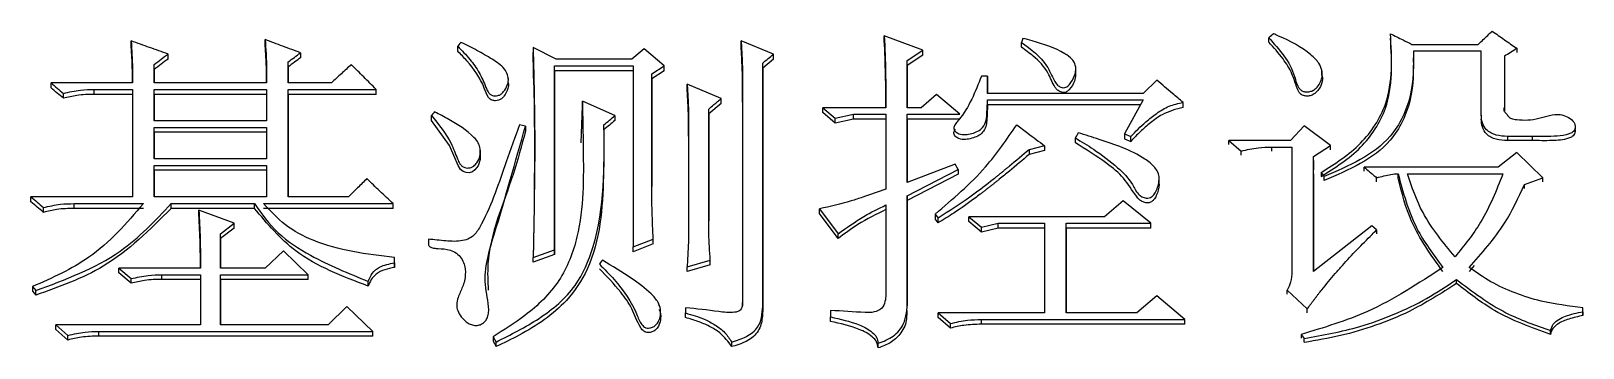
# Model space of a CAD drawing. Header units: millimetres. Extents: x 2160 to 4596, y 811 to 2534.
# Drawn here: x 2743.63 to 2754.53, y 2262.87 to 2265.09 of the extents above; entities that cross this region are included whole.
import ezdxf

# ---------------------------------------------------------------- set-up
doc = ezdxf.new("R2010")
doc.units = ezdxf.units.MM

msp = doc.modelspace()

# ---------------------------------------------------------------- linework, layer by layer
at = {"color": 7, "linetype": 'Continuous', "lineweight": 25}
for p, q in [((2744.331, 2264.989), (2744.331, 2265.024)), ((2745.272, 2264.998), (2745.272, 2265.033)), ((2746.624, 2264.952), (2746.624, 2264.987)), ((2747.316, 2264.895), (2747.154, 2264.978)), ((2747.154, 2264.978), (2747.154, 2264.943)), ((2748.841, 2264.932), (2748.614, 2265.024)), ((2748.614, 2264.989), (2748.614, 2265.024)), ((2749.891, 2264.959), (2749.62, 2265.06)), ((2749.62, 2265.025), (2749.62, 2265.06)), ((2750.594, 2265.042), (2750.583, 2265.014)), ((2750.583, 2264.98), (2750.583, 2265.014)), ((2752.32, 2265.017), (2752.32, 2265.046)), ((2753.326, 2265), (2753.792, 2265)), ((2744.59, 2264.897), (2744.59, 2264.932)), ((2745.434, 2264.73), (2745.434, 2264.877)), ((2745.434, 2264.842), (2745.434, 2264.877)), ((2745.52, 2264.941), (2745.52, 2264.906)), ((2747.846, 2264.895), (2747.316, 2264.895)), ((2747.933, 2264.969), (2747.846, 2264.895)), ((2748.073, 2264.849), (2747.933, 2264.969)), ((2748.841, 2264.897), (2748.766, 2264.833)), ((2748.766, 2263.161), (2748.766, 2264.868)), ((2748.766, 2264.833), (2748.766, 2264.868)), ((2748.841, 2264.897), (2748.841, 2264.932)), ((2749.782, 2264.886), (2749.891, 2264.959)), ((2749.891, 2264.925), (2749.782, 2264.851)), ((2749.782, 2264.555), (2749.782, 2264.886)), ((2749.782, 2264.851), (2749.782, 2264.886)), ((2749.891, 2264.925), (2749.891, 2264.959)), ((2753.813, 2264.953), (2753.337, 2264.953)), ((2753.337, 2264.953), (2753.337, 2264.923)), ((2753.338, 2264.875), (2753.338, 2264.905)), ((2753.813, 2264.504), (2753.813, 2264.953)), ((2753.976, 2264.916), (2753.976, 2264.56)), ((2753.976, 2264.916), (2753.976, 2264.886)), ((2753.976, 2264.886), (2753.976, 2264.531)), ((2754.062, 2264.972), (2754.062, 2264.942)), ((2744.493, 2264.73), (2744.493, 2264.858)), ((2744.493, 2264.824), (2744.493, 2264.858)), ((2744.493, 2264.824), (2744.493, 2264.73)), ((2745.434, 2264.842), (2745.434, 2264.73)), ((2746.979, 2264.756), (2746.979, 2264.768)), ((2747.305, 2264.849), (2747.857, 2264.849)), ((2747.305, 2263.559), (2747.305, 2264.849)), ((2747.305, 2264.814), (2747.305, 2264.849)), ((2747.305, 2264.814), (2747.305, 2263.526)), ((2747.857, 2264.814), (2747.305, 2264.814)), ((2747.857, 2264.849), (2747.857, 2263.578)), ((2747.987, 2264.794), (2748.073, 2264.849)), ((2748.073, 2264.814), (2747.987, 2264.759)), ((2747.987, 2264.002), (2747.987, 2264.794)), ((2747.987, 2264.759), (2747.987, 2264.794)), ((2747.987, 2264.759), (2747.987, 2264.002)), ((2748.073, 2264.814), (2748.073, 2264.849)), ((2748.766, 2264.833), (2748.766, 2263.129)), ((2749.782, 2264.851), (2749.782, 2264.555)), ((2750.345, 2264.776), (2750.302, 2264.776)), ((2750.345, 2264.656), (2750.345, 2264.776)), ((2750.345, 2264.776), (2750.345, 2264.741)), ((2750.965, 2264.786), (2750.965, 2264.821)), ((2752.694, 2264.783), (2752.694, 2264.813)), ((2744.341, 2264.73), (2743.768, 2264.73)), ((2743.768, 2264.695), (2743.768, 2264.73)), ((2743.855, 2264.622), (2743.855, 2264.656)), ((2744.071, 2264.684), (2744.341, 2264.684)), ((2744.071, 2264.649), (2744.071, 2264.684)), ((2744.341, 2264.649), (2744.071, 2264.649)), ((2744.341, 2264.684), (2744.341, 2263.929)), ((2745.282, 2264.73), (2744.493, 2264.73)), ((2744.493, 2264.684), (2745.282, 2264.684)), ((2744.493, 2264.463), (2744.493, 2264.684)), ((2744.493, 2264.649), (2744.493, 2264.684)), ((2744.493, 2264.649), (2744.493, 2264.463)), ((2745.282, 2264.649), (2744.493, 2264.649)), ((2745.282, 2264.684), (2745.282, 2264.463)), ((2745.737, 2264.73), (2745.434, 2264.73)), ((2745.434, 2264.684), (2746.051, 2264.684)), ((2745.434, 2263.929), (2745.434, 2264.684)), ((2745.434, 2264.649), (2745.434, 2264.684)), ((2745.434, 2264.649), (2745.434, 2263.929)), ((2746.051, 2264.649), (2745.434, 2264.649)), ((2746.051, 2264.649), (2746.051, 2264.684)), ((2746.979, 2264.733), (2746.979, 2264.744)), ((2748.474, 2264.619), (2748.236, 2264.721)), ((2748.236, 2264.686), (2748.236, 2264.721)), ((2749.988, 2264.647), (2749.88, 2264.555)), ((2750.15, 2264.509), (2749.988, 2264.647)), ((2750.345, 2264.741), (2750.345, 2264.656)), ((2751.438, 2264.656), (2750.345, 2264.656)), ((2751.535, 2264.748), (2751.438, 2264.656)), ((2747.492, 2264.309), (2747.5, 2264.567)), ((2747.727, 2264.5), (2747.5, 2264.601)), ((2747.5, 2264.567), (2747.5, 2264.601)), ((2748.474, 2264.585), (2748.387, 2264.512)), ((2748.387, 2263.762), (2748.387, 2264.546)), ((2748.387, 2264.512), (2748.387, 2264.546)), ((2748.474, 2264.585), (2748.474, 2264.619)), ((2748.625, 2264.629), (2748.625, 2263.189)), ((2748.625, 2264.629), (2748.625, 2264.594)), ((2749.188, 2264.555), (2749.274, 2264.481)), ((2749.631, 2264.555), (2749.188, 2264.555)), ((2749.88, 2264.555), (2749.782, 2264.555)), ((2750.345, 2264.61), (2751.438, 2264.61)), ((2750.345, 2264.576), (2750.345, 2264.61)), ((2751.419, 2264.576), (2750.345, 2264.576)), ((2751.438, 2264.61), (2751.308, 2264.371)), ((2751.719, 2264.557), (2751.719, 2264.592)), ((2753.976, 2264.531), (2753.976, 2264.56)), ((2745.282, 2264.463), (2744.493, 2264.463)), ((2746.44, 2264.466), (2746.44, 2264.5)), ((2747.1, 2264.426), (2747.057, 2264.435)), ((2747.651, 2264.401), (2747.651, 2264.435)), ((2747.727, 2264.5), (2747.727, 2264.466)), ((2748.387, 2264.512), (2748.387, 2263.762)), ((2749.274, 2264.447), (2749.188, 2264.521)), ((2749.274, 2264.481), (2749.404, 2264.509)), ((2749.274, 2264.447), (2749.274, 2264.481)), ((2749.404, 2264.475), (2749.274, 2264.447)), ((2749.404, 2264.509), (2749.631, 2264.509)), ((2749.404, 2264.475), (2749.404, 2264.509)), ((2749.631, 2264.475), (2749.404, 2264.475)), ((2749.631, 2264.509), (2749.631, 2263.984)), ((2749.782, 2264.509), (2750.15, 2264.509)), ((2749.782, 2264.03), (2749.782, 2264.509)), ((2749.782, 2264.475), (2749.782, 2264.509)), ((2749.782, 2264.475), (2749.782, 2264.03)), ((2750.15, 2264.475), (2749.782, 2264.475)), ((2750.119, 2264.439), (2750.119, 2264.436)), ((2752.569, 2264.429), (2752.472, 2264.326)), ((2752.753, 2264.289), (2752.569, 2264.429)), ((2753.813, 2264.504), (2753.813, 2264.475)), ((2754.472, 2264.433), (2754.472, 2264.437)), ((2744.493, 2264.417), (2745.282, 2264.417)), ((2744.493, 2264.196), (2744.493, 2264.417)), ((2744.493, 2264.383), (2744.493, 2264.417)), ((2744.493, 2264.383), (2744.493, 2264.196)), ((2745.282, 2264.383), (2744.493, 2264.383)), ((2745.282, 2264.417), (2745.282, 2264.196)), ((2747.1, 2264.426), (2747.1, 2264.392)), ((2748.246, 2264.355), (2748.246, 2264.389)), ((2751.308, 2264.371), (2751.351, 2264.353)), ((2751.308, 2264.371), (2751.308, 2264.337)), ((2751.308, 2264.337), (2751.351, 2264.319)), ((2752.039, 2264.326), (2752.126, 2264.251)), ((2752.472, 2264.326), (2752.039, 2264.326)), ((2754.17, 2264.354), (2753.997, 2264.354)), ((2753.997, 2264.354), (2753.997, 2264.326)), ((2754.17, 2264.325), (2753.997, 2264.325)), ((2754.17, 2264.354), (2754.17, 2264.325)), ((2754.472, 2264.408), (2754.472, 2264.41)), ((2746.782, 2264.266), (2746.782, 2264.267)), ((2746.782, 2264.233), (2746.782, 2264.264)), ((2750.745, 2264.288), (2750.637, 2264.26)), ((2750.637, 2264.26), (2750.637, 2264.227)), ((2750.745, 2264.254), (2750.637, 2264.227)), ((2750.745, 2264.288), (2750.745, 2264.254)), ((2752.126, 2264.223), (2752.126, 2264.251)), ((2752.342, 2264.279), (2752.483, 2264.279)), ((2752.342, 2264.251), (2752.342, 2264.279)), ((2752.483, 2264.279), (2752.483, 2263.406)), ((2752.634, 2264.214), (2752.753, 2264.289)), ((2752.634, 2263.406), (2752.634, 2264.214)), ((2752.634, 2264.185), (2752.634, 2264.214)), ((2752.753, 2264.26), (2752.753, 2264.289)), ((2754.062, 2264.242), (2753.932, 2264.139)), ((2754.246, 2264.064), (2754.062, 2264.242)), ((2745.282, 2264.196), (2744.493, 2264.196)), ((2744.493, 2264.15), (2745.282, 2264.15)), ((2744.493, 2263.929), (2744.493, 2264.15)), ((2744.493, 2264.116), (2744.493, 2264.15)), ((2744.493, 2264.116), (2744.493, 2263.929)), ((2745.282, 2264.116), (2744.493, 2264.116)), ((2745.282, 2264.15), (2745.282, 2263.929)), ((2750.118, 2264.159), (2749.782, 2264.03)), ((2749.782, 2263.938), (2750.139, 2264.122)), ((2750.139, 2264.122), (2750.118, 2264.159)), ((2750.139, 2264.122), (2750.139, 2264.089)), ((2752.634, 2264.185), (2752.634, 2264.12)), ((2752.688, 2264.101), (2752.71, 2264.073)), ((2752.688, 2264.101), (2752.688, 2264.073)), ((2753.932, 2264.139), (2752.991, 2264.139)), ((2752.991, 2264.11), (2752.991, 2264.139)), ((2750.139, 2264.089), (2749.782, 2263.904)), ((2751.55, 2264.063), (2751.55, 2264.07)), ((2751.55, 2264.036), (2751.55, 2264.06)), ((2752.634, 2264.092), (2752.634, 2263.406)), ((2752.71, 2264.045), (2752.71, 2264.073)), ((2753.078, 2264.035), (2753.078, 2264.064)), ((2753.229, 2264.064), (2753.229, 2264.092)), ((2753.294, 2264.092), (2753.965, 2264.092)), ((2754.116, 2264.017), (2754.246, 2264.064)), ((2754.116, 2263.989), (2754.116, 2264.017)), ((2754.246, 2264.035), (2754.246, 2264.064)), ((2744.341, 2263.929), (2743.627, 2263.929)), ((2743.627, 2263.895), (2743.627, 2263.929)), ((2743.93, 2263.882), (2744.417, 2263.882)), ((2743.93, 2263.849), (2743.93, 2263.882)), ((2745.282, 2263.929), (2744.493, 2263.929)), ((2744.612, 2263.882), (2745.196, 2263.882)), ((2744.612, 2263.849), (2744.612, 2263.882)), ((2745.196, 2263.849), (2745.196, 2263.882)), ((2745.261, 2263.882), (2746.17, 2263.882)), ((2745.856, 2263.929), (2745.434, 2263.929)), ((2746.17, 2263.849), (2746.17, 2263.882)), ((2749.782, 2263.198), (2749.782, 2263.938)), ((2749.782, 2263.938), (2749.782, 2263.904)), ((2749.782, 2263.904), (2749.782, 2263.166)), ((2751.297, 2263.901), (2751.167, 2263.79)), ((2751.492, 2263.744), (2751.297, 2263.901)), ((2743.714, 2263.821), (2743.714, 2263.855)), ((2744.417, 2263.849), (2743.93, 2263.849)), ((2745.196, 2263.849), (2744.612, 2263.849)), ((2745.055, 2263.744), (2744.807, 2263.836)), ((2744.807, 2263.803), (2744.807, 2263.836)), ((2746.17, 2263.849), (2745.261, 2263.849)), ((2749.166, 2263.845), (2749.296, 2263.67)), ((2749.166, 2263.812), (2749.166, 2263.845)), ((2749.296, 2263.637), (2749.166, 2263.812)), ((2749.631, 2263.873), (2749.631, 2263.245)), ((2749.977, 2263.809), (2749.999, 2263.781)), ((2749.977, 2263.809), (2749.977, 2263.775)), ((2749.999, 2263.748), (2749.977, 2263.775)), ((2749.999, 2263.748), (2749.999, 2263.781)), ((2750.215, 2263.79), (2750.302, 2263.716)), ((2751.167, 2263.79), (2750.215, 2263.79)), ((2750.215, 2263.757), (2750.215, 2263.79)), ((2744.958, 2263.67), (2745.055, 2263.744)), ((2745.055, 2263.711), (2744.958, 2263.637)), ((2744.958, 2263.43), (2744.958, 2263.67)), ((2744.958, 2263.637), (2744.958, 2263.67)), ((2745.055, 2263.711), (2745.055, 2263.744)), ((2749.296, 2263.637), (2749.296, 2263.67)), ((2750.302, 2263.683), (2750.215, 2263.757)), ((2750.302, 2263.716), (2750.421, 2263.744)), ((2750.302, 2263.683), (2750.302, 2263.716)), ((2750.421, 2263.711), (2750.302, 2263.683)), ((2750.421, 2263.744), (2750.745, 2263.744)), ((2750.745, 2263.711), (2750.421, 2263.711)), ((2750.897, 2263.744), (2751.492, 2263.744)), ((2750.897, 2263.711), (2750.897, 2263.744)), ((2751.492, 2263.711), (2750.897, 2263.711)), ((2751.492, 2263.711), (2751.492, 2263.744)), ((2753.045, 2263.726), (2752.634, 2263.406)), ((2753.078, 2263.698), (2753.045, 2263.726)), ((2753.078, 2263.698), (2753.078, 2263.67)), ((2744.958, 2263.637), (2744.958, 2263.43)), ((2747.154, 2263.504), (2747.305, 2263.559)), ((2747.305, 2263.526), (2747.305, 2263.559)), ((2747.857, 2263.578), (2747.998, 2263.633)), ((2747.998, 2263.6), (2747.857, 2263.545)), ((2747.857, 2263.545), (2747.857, 2263.578)), ((2747.998, 2263.6), (2747.998, 2263.633)), ((2745.401, 2263.55), (2745.272, 2263.43)), ((2745.575, 2263.383), (2745.401, 2263.55)), ((2746.18, 2263.467), (2746.18, 2263.504)), ((2746.18, 2263.471), (2746.18, 2263.504)), ((2746.18, 2263.467), (2746.18, 2263.434)), ((2747.305, 2263.526), (2747.154, 2263.471)), ((2747.154, 2263.471), (2747.154, 2263.504)), ((2748.236, 2263.439), (2748.398, 2263.485)), ((2748.398, 2263.452), (2748.236, 2263.406)), ((2748.398, 2263.452), (2748.398, 2263.485)), ((2753.763, 2263.449), (2753.727, 2263.407)), ((2744.244, 2263.43), (2744.331, 2263.356)), ((2744.817, 2263.43), (2744.244, 2263.43)), ((2744.244, 2263.397), (2744.244, 2263.43)), ((2744.331, 2263.323), (2744.244, 2263.397)), ((2744.331, 2263.323), (2744.331, 2263.356)), ((2744.547, 2263.383), (2744.817, 2263.383)), ((2744.547, 2263.351), (2744.547, 2263.383)), ((2744.817, 2263.351), (2744.547, 2263.351)), ((2744.817, 2263.383), (2744.817, 2263.032)), ((2745.272, 2263.43), (2744.958, 2263.43)), ((2744.958, 2263.383), (2745.575, 2263.383)), ((2744.958, 2263.032), (2744.958, 2263.383)), ((2744.958, 2263.351), (2744.958, 2263.383)), ((2744.958, 2263.351), (2744.958, 2263.032)), ((2745.575, 2263.351), (2744.958, 2263.351)), ((2745.575, 2263.351), (2745.575, 2263.383)), ((2745.996, 2263.304), (2745.996, 2263.337)), ((2748.236, 2263.406), (2748.236, 2263.439)), ((2753.64, 2263.323), (2753.64, 2263.35)), ((2743.638, 2263.3), (2743.66, 2263.272)), ((2743.638, 2263.3), (2743.638, 2263.267)), ((2743.66, 2263.24), (2743.66, 2263.272)), ((2751.535, 2263.235), (2751.394, 2263.115)), ((2751.73, 2263.069), (2751.535, 2263.235)), ((2752.45, 2263.275), (2752.591, 2263.143)), ((2752.45, 2263.248), (2752.45, 2263.275)), ((2745.845, 2263.161), (2745.715, 2263.032)), ((2746.029, 2262.985), (2745.845, 2263.161)), ((2748.039, 2263.166), (2748.039, 2263.172)), ((2748.225, 2263.152), (2748.225, 2263.115)), ((2748.225, 2263.152), (2748.225, 2263.12)), ((2748.625, 2263.157), (2748.625, 2263.189)), ((2748.766, 2263.129), (2748.766, 2263.161)), ((2749.242, 2263.133), (2749.242, 2263.087)), ((2749.242, 2263.133), (2749.242, 2263.101)), ((2749.781, 2263.1), (2749.781, 2263.132)), ((2749.782, 2263.166), (2749.782, 2263.198)), ((2752.591, 2263.116), (2752.591, 2263.143)), ((2754.527, 2263.124), (2754.527, 2263.152)), ((2754.527, 2263.126), (2754.527, 2263.152)), ((2754.527, 2263.124), (2754.527, 2263.097)), ((2743.801, 2263.032), (2743.887, 2262.957)), ((2744.817, 2263.032), (2743.801, 2263.032)), ((2743.801, 2262.999), (2743.801, 2263.032)), ((2745.715, 2263.032), (2744.958, 2263.032)), ((2748.225, 2263.083), (2748.225, 2263.115)), ((2749.242, 2263.055), (2749.242, 2263.087)), ((2749.999, 2263.115), (2750.085, 2263.041)), ((2750.745, 2263.115), (2749.999, 2263.115)), ((2749.999, 2263.083), (2749.999, 2263.115)), ((2750.085, 2263.009), (2749.999, 2263.083)), ((2750.085, 2263.009), (2750.085, 2263.041)), ((2750.302, 2263.069), (2751.73, 2263.069)), ((2750.302, 2263.036), (2750.302, 2263.069)), ((2751.73, 2263.036), (2750.302, 2263.036)), ((2751.394, 2263.115), (2750.897, 2263.115)), ((2751.73, 2263.036), (2751.73, 2263.069)), ((2743.887, 2262.925), (2743.801, 2262.999)), ((2743.887, 2262.925), (2743.887, 2262.957)), ((2744.103, 2262.985), (2746.029, 2262.985)), ((2744.103, 2262.953), (2744.103, 2262.985)), ((2746.029, 2262.953), (2744.103, 2262.953)), ((2746.029, 2262.953), (2746.029, 2262.985)), ((2746.873, 2262.948), (2746.894, 2262.911)), ((2746.873, 2262.948), (2746.873, 2262.916)), ((2746.873, 2262.916), (2746.894, 2262.879)), ((2746.894, 2262.879), (2746.894, 2262.911)), ((2748.549, 2262.879), (2748.549, 2262.911)), ((2749.577, 2262.87), (2749.577, 2262.902)), ((2752.548, 2262.964), (2752.569, 2262.936)), ((2752.548, 2262.964), (2752.548, 2262.938)), ((2752.569, 2262.909), (2752.569, 2262.936)), ((2754.3, 2262.966), (2754.3, 2262.992))]:
    msp.add_line(p, q, dxfattribs=at)
at = {"color": 7, "linetype": 'Continuous', "lineweight": 25, "flags": 128}
for points in [[(2746.645, 2265.014), (2746.64, 2265.007), (2746.632, 2264.997), (2746.624, 2264.987)], [(2752.353, 2265.074), (2752.337, 2265.06), (2752.32, 2265.046)], [(2749.188, 2264.521), (2749.188, 2264.529), (2749.188, 2264.538), (2749.188, 2264.555)], [(2746.462, 2264.527), (2746.456, 2264.52), (2746.448, 2264.51), (2746.44, 2264.5)], [(2746.782, 2264.233), (2746.782, 2264.191), (2746.767, 2264.148), (2746.745, 2264.119), (2746.727, 2264.106), (2746.704, 2264.099), (2746.683, 2264.1), (2746.662, 2264.107), (2746.644, 2264.122), (2746.628, 2264.15), (2746.567, 2264.291), (2746.44, 2264.466), (2746.44, 2264.466)], [(2750.962, 2264.309), (2750.962, 2264.326), (2750.962, 2264.343)], [(2751.351, 2264.319), (2751.351, 2264.336), (2751.351, 2264.353)], [(2752.039, 2264.297), (2752.039, 2264.304), (2752.039, 2264.312), (2752.039, 2264.326)], [(2750.421, 2263.711), (2750.421, 2263.719), (2750.421, 2263.727), (2750.421, 2263.744)], [(2747.641, 2263.485), (2747.635, 2263.478), (2747.627, 2263.468), (2747.619, 2263.457)], [(2743.638, 2263.267), (2743.649, 2263.254), (2743.66, 2263.24)]]:
    msp.add_lwpolyline(points, dxfattribs=at)
at = {"color": 7, "linetype": 'Continuous', "lineweight": 25}
for points, knots in [([(2753.792, 2265), (2753.803, 2265.011), (2753.826, 2265.032), (2753.858, 2265.063), (2753.879, 2265.083), (2753.889, 2265.093)], [0, 0, 0, 0, 0.365746, 0.682872, 1, 1, 1, 1]), ([(2753.889, 2265.093), (2753.918, 2265.073), (2753.976, 2265.032), (2754.033, 2264.992), (2754.062, 2264.972)], [0, 0, 0, 0, 0.499999, 1, 1, 1, 1]), ([(2744.331, 2265.024), (2744.333, 2264.992), (2744.337, 2264.927), (2744.34, 2264.829), (2744.341, 2264.763), (2744.341, 2264.73)], [0, 0, 0, 0, 0.32278, 0.661317, 1, 1, 1, 1]), ([(2744.59, 2264.932), (2744.547, 2264.947), (2744.46, 2264.978), (2744.374, 2265.008), (2744.331, 2265.024)], [0, 0, 0, 0, 0.499999, 1, 1, 1, 1]), ([(2744.341, 2264.73), (2744.341, 2264.75), (2744.34, 2264.803), (2744.337, 2264.89), (2744.333, 2264.956), (2744.331, 2264.989)], [0, 0, 0, 0, 0.233176, 0.61648, 1, 1, 1, 1]), ([(2745.272, 2265.033), (2745.274, 2265), (2745.279, 2264.934), (2745.282, 2264.833), (2745.282, 2264.764), (2745.282, 2264.73)], [0, 0, 0, 0, 0.3207986, 0.6603196, 1, 1, 1, 1]), ([(2745.52, 2264.941), (2745.479, 2264.956), (2745.396, 2264.987), (2745.313, 2265.017), (2745.272, 2265.033)], [0, 0, 0, 0, 0.499999, 1, 1, 1, 1]), ([(2745.282, 2264.73), (2745.282, 2264.751), (2745.281, 2264.806), (2745.279, 2264.895), (2745.274, 2264.964), (2745.272, 2264.998)], [0, 0, 0, 0, 0.234022, 0.616855, 1, 1, 1, 1]), ([(2746.624, 2264.987), (2746.653, 2264.957), (2746.709, 2264.899), (2746.778, 2264.802), (2746.813, 2264.722), (2746.834, 2264.67), (2746.85, 2264.65), (2746.867, 2264.641), (2746.886, 2264.638), (2746.907, 2264.64), (2746.929, 2264.649), (2746.953, 2264.673), (2746.972, 2264.708), (2746.983, 2264.749), (2746.976, 2264.79), (2746.943, 2264.846), (2746.862, 2264.899), (2746.759, 2264.959), (2746.683, 2264.996), (2746.645, 2265.014)], [0, 0, 0, 0, 0.120486, 0.230168, 0.339823, 0.374602, 0.392982, 0.411577, 0.427593, 0.446559, 0.467306, 0.493913, 0.542941, 0.579847, 0.61702, 0.661529, 0.765546, 0.882403, 1, 1, 1, 1]), ([(2747.154, 2264.978), (2747.154, 2264.968), (2747.154, 2264.953), (2747.155, 2264.933), (2747.155, 2264.918), (2747.156, 2264.903), (2747.156, 2264.888), (2747.156, 2264.873), (2747.157, 2264.86), (2747.157, 2264.851), (2747.157, 2264.843), (2747.157, 2264.836), (2747.157, 2264.828), (2747.158, 2264.821), (2747.158, 2264.813), (2747.158, 2264.806), (2747.158, 2264.791), (2747.159, 2264.738), (2747.161, 2264.678), (2747.162, 2264.618), (2747.162, 2264.588), (2747.163, 2264.548), (2747.164, 2264.498), (2747.164, 2264.438), (2747.165, 2264.378), (2747.165, 2264.318), (2747.165, 2264.258), (2747.165, 2264.198), (2747.164, 2264.138), (2747.164, 2264.078), (2747.163, 2264.018), (2747.162, 2263.958), (2747.161, 2263.898), (2747.16, 2263.838), (2747.16, 2263.787), (2747.159, 2263.747), (2747.158, 2263.717), (2747.158, 2263.687), (2747.157, 2263.657), (2747.156, 2263.616), (2747.156, 2263.581), (2747.155, 2263.54), (2747.154, 2263.519), (2747.154, 2263.504)], [0, 0, 0, 0, 0.020371, 0.030556, 0.040742, 0.050927, 0.061113, 0.071298, 0.081483, 0.086576, 0.091669, 0.096762, 0.101854, 0.106947, 0.11204, 0.117132, 0.122225, 0.142596, 0.22408, 0.24445, 0.264821, 0.285192, 0.325934, 0.366676, 0.407417, 0.448159, 0.488901, 0.529643, 0.570384, 0.611126, 0.651868, 0.69261, 0.733351, 0.774093, 0.814835, 0.835206, 0.855577, 0.875948, 0.896318, 0.916689, 0.958345, 0.968758, 1, 1, 1, 1]), ([(2748.614, 2265.024), (2748.617, 2264.984), (2748.622, 2264.906), (2748.625, 2264.774), (2748.625, 2264.682), (2748.625, 2264.629)], [0, 0, 0, 0, 0.299228, 0.598476, 1, 1, 1, 1]), ([(2748.625, 2264.594), (2748.625, 2264.634), (2748.625, 2264.713), (2748.623, 2264.844), (2748.617, 2264.936), (2748.614, 2264.989)], [0, 0, 0, 0, 0.299614, 0.599241, 1, 1, 1, 1]), ([(2749.62, 2265.06), (2749.624, 2264.972), (2749.629, 2264.844), (2749.631, 2264.675), (2749.631, 2264.595), (2749.631, 2264.555)], [0, 0, 0, 0, 0.525139, 0.762561, 1, 1, 1, 1]), ([(2749.631, 2264.555), (2749.631, 2264.588), (2749.631, 2264.665), (2749.629, 2264.822), (2749.624, 2264.946), (2749.62, 2265.025)], [0, 0, 0, 0, 0.209271, 0.491301, 1, 1, 1, 1]), ([(2750.583, 2265.014), (2750.651, 2264.965), (2750.752, 2264.891), (2750.799, 2264.77), (2750.827, 2264.723), (2750.845, 2264.707), (2750.862, 2264.698), (2750.88, 2264.695), (2750.896, 2264.698), (2750.914, 2264.71), (2750.941, 2264.743), (2750.963, 2264.788), (2750.967, 2264.837), (2750.958, 2264.87), (2750.933, 2264.904), (2750.839, 2264.97), (2750.716, 2265.008), (2750.615, 2265.036), (2750.594, 2265.042)], [0, 0, 0, 0, 0.227643, 0.340918, 0.369432, 0.383636, 0.40814, 0.421602, 0.435183, 0.450932, 0.481252, 0.554321, 0.592682, 0.621741, 0.650784, 0.712011, 0.938181, 1, 1, 1, 1]), ([(2750.963, 2264.787), (2750.962, 2264.772), (2750.957, 2264.734), (2750.932, 2264.694), (2750.906, 2264.669), (2750.891, 2264.662), (2750.875, 2264.661), (2750.856, 2264.666), (2750.836, 2264.678), (2750.801, 2264.721), (2750.773, 2264.817), (2750.682, 2264.908), (2750.611, 2264.959), (2750.583, 2264.98)], [0, 0, 0, 0, 0.07582, 0.192022, 0.226951, 0.249428, 0.272071, 0.300262, 0.34128, 0.383377, 0.572828, 0.832144, 1, 1, 1, 1]), ([(2752.32, 2265.046), (2752.357, 2265.005), (2752.432, 2264.923), (2752.501, 2264.8), (2752.518, 2264.704), (2752.553, 2264.673), (2752.576, 2264.666), (2752.602, 2264.666), (2752.63, 2264.674), (2752.658, 2264.694), (2752.681, 2264.727), (2752.698, 2264.77), (2752.696, 2264.82), (2752.67, 2264.877), (2752.574, 2264.97), (2752.458, 2265.029), (2752.365, 2265.069), (2752.353, 2265.074)], [0, 0, 0, 0, 0.147264, 0.295549, 0.379238, 0.397703, 0.416178, 0.440331, 0.464931, 0.490583, 0.529382, 0.57023, 0.614805, 0.662848, 0.734386, 0.964893, 1, 1, 1, 1]), ([(2752.693, 2264.782), (2752.694, 2264.781), (2752.7, 2264.764), (2752.694, 2264.727), (2752.675, 2264.686), (2752.648, 2264.656), (2752.62, 2264.64), (2752.591, 2264.636), (2752.566, 2264.639), (2752.547, 2264.648), (2752.528, 2264.668), (2752.509, 2264.719), (2752.485, 2264.802), (2752.417, 2264.909), (2752.355, 2264.978), (2752.32, 2265.016)], [0, 0, 0, 0, 0.007427, 0.08003, 0.156119, 0.209437, 0.252123, 0.294833, 0.329859, 0.356953, 0.384034, 0.449164, 0.593735, 0.772907, 1, 1, 1, 1]), ([(2752.688, 2264.101), (2752.786, 2264.163), (2752.978, 2264.285), (2753.2, 2264.627), (2753.185, 2264.905), (2753.175, 2265.074)], [0, 0, 0, 0, 0.29142, 0.569226, 1, 1, 1, 1]), ([(2752.688, 2264.072), (2752.786, 2264.135), (2752.978, 2264.256), (2753.2, 2264.598), (2753.185, 2264.875), (2753.175, 2265.044)], [0, 0, 0, 0, 0.291558, 0.569369, 1, 1, 1, 1]), ([(2753.175, 2265.074), (2753.19, 2265.067), (2753.219, 2265.053), (2753.27, 2265.028), (2753.306, 2265.01), (2753.326, 2265)], [0, 0, 0, 0, 0.2932077, 0.5864153, 1, 1, 1, 1]), ([(2744.493, 2264.858), (2744.509, 2264.871), (2744.542, 2264.895), (2744.574, 2264.92), (2744.59, 2264.932)], [0, 0, 0, 0, 0.500001, 1, 1, 1, 1]), ([(2744.59, 2264.897), (2744.574, 2264.885), (2744.542, 2264.86), (2744.509, 2264.836), (2744.493, 2264.824)], [0, 0, 0, 0, 0.499998, 1, 1, 1, 1]), ([(2745.434, 2264.877), (2745.448, 2264.887), (2745.477, 2264.909), (2745.506, 2264.93), (2745.52, 2264.941)], [0, 0, 0, 0, 0.5000012, 1, 1, 1, 1]), ([(2745.52, 2264.906), (2745.506, 2264.895), (2745.477, 2264.874), (2745.448, 2264.853), (2745.434, 2264.842)], [0, 0, 0, 0, 0.499999, 1, 1, 1, 1]), ([(2746.979, 2264.733), (2746.979, 2264.732), (2746.983, 2264.718), (2746.976, 2264.683), (2746.958, 2264.645), (2746.933, 2264.618), (2746.912, 2264.607), (2746.89, 2264.603), (2746.868, 2264.606), (2746.851, 2264.615), (2746.828, 2264.642), (2746.798, 2264.744), (2746.721, 2264.853), (2746.646, 2264.93), (2746.624, 2264.952)], [0, 0, 0, 0, 0.0055612, 0.0706638, 0.1676367, 0.2085209, 0.2434023, 0.2783337, 0.313115, 0.3400719, 0.3669681, 0.4836117, 0.8508324, 1, 1, 1, 1]), ([(2747.159, 2264.716), (2747.158, 2264.75), (2747.156, 2264.826), (2747.155, 2264.902), (2747.154, 2264.943)], [0, 0, 0, 0, 0.455718, 1, 1, 1, 1]), ([(2748.766, 2264.868), (2748.778, 2264.878), (2748.804, 2264.9), (2748.829, 2264.921), (2748.841, 2264.932)], [0, 0, 0, 0, 0.499999, 1, 1, 1, 1]), ([(2753.337, 2264.953), (2753.337, 2264.848), (2753.337, 2264.638), (2753.162, 2264.267), (2752.884, 2264.147), (2752.71, 2264.073)], [0, 0, 0, 0, 0.271711, 0.545564, 1, 1, 1, 1]), ([(2753.337, 2264.923), (2753.337, 2264.819), (2753.337, 2264.609), (2753.162, 2264.238), (2752.884, 2264.119), (2752.71, 2264.044)], [0, 0, 0, 0, 0.27158, 0.545365, 1, 1, 1, 1]), ([(2754.062, 2264.972), (2754.048, 2264.962), (2754.019, 2264.944), (2753.99, 2264.925), (2753.976, 2264.916)], [0, 0, 0, 0, 0.5, 1, 1, 1, 1]), ([(2745.877, 2264.858), (2745.854, 2264.837), (2745.807, 2264.794), (2745.76, 2264.751), (2745.737, 2264.73)], [0, 0, 0, 0, 0.5, 1, 1, 1, 1]), ([(2746.051, 2264.684), (2746.022, 2264.713), (2745.964, 2264.771), (2745.906, 2264.829), (2745.877, 2264.858)], [0, 0, 0, 0, 0.5, 1, 1, 1, 1]), ([(2750.302, 2264.776), (2750.259, 2264.667), (2750.213, 2264.548), (2750.122, 2264.445), (2750.108, 2264.422), (2750.11, 2264.402), (2750.118, 2264.39), (2750.129, 2264.38), (2750.153, 2264.367), (2750.19, 2264.365), (2750.235, 2264.373), (2750.277, 2264.389), (2750.318, 2264.418), (2750.339, 2264.468), (2750.342, 2264.534), (2750.344, 2264.581), (2750.345, 2264.61)], [0, 0, 0, 0, 0.410682, 0.448949, 0.485441, 0.501738, 0.518559, 0.536626, 0.555642, 0.608214, 0.659889, 0.710594, 0.760792, 0.827972, 0.89499, 1, 1, 1, 1]), ([(2743.768, 2264.73), (2743.782, 2264.717), (2743.811, 2264.693), (2743.84, 2264.668), (2743.855, 2264.656)], [0, 0, 0, 0, 0.5, 1, 1, 1, 1]), ([(2743.855, 2264.622), (2743.84, 2264.634), (2743.811, 2264.658), (2743.782, 2264.683), (2743.768, 2264.695)], [0, 0, 0, 0, 0.4999977, 1, 1, 1, 1]), ([(2743.855, 2264.656), (2743.894, 2264.665), (2743.966, 2264.682), (2744.039, 2264.683), (2744.071, 2264.684)], [0, 0, 0, 0, 0.558835, 1, 1, 1, 1]), ([(2744.071, 2264.649), (2744.03, 2264.648), (2743.957, 2264.646), (2743.886, 2264.629), (2743.855, 2264.622)], [0, 0, 0, 0, 0.5610854, 1, 1, 1, 1]), ([(2747.158, 2264.727), (2747.161, 2264.57), (2747.164, 2264.325), (2747.162, 2264.037), (2747.16, 2263.908), (2747.16, 2263.877), (2747.16, 2263.874), (2747.16, 2263.874), (2747.16, 2263.874)], [0, 0, 0, 0, 0.55345, 0.867203, 0.980365, 0.994237, 0.998832, 1, 1, 1, 1]), ([(2748.236, 2264.721), (2748.238, 2264.685), (2748.243, 2264.612), (2748.246, 2264.502), (2748.246, 2264.427), (2748.246, 2264.389)], [0, 0, 0, 0, 0.321919, 0.660869, 1, 1, 1, 1]), ([(2748.246, 2264.355), (2748.246, 2264.391), (2748.246, 2264.464), (2748.242, 2264.574), (2748.238, 2264.649), (2748.236, 2264.686)], [0, 0, 0, 0, 0.322349, 0.661088, 1, 1, 1, 1]), ([(2751.719, 2264.592), (2751.694, 2264.613), (2751.651, 2264.65), (2751.589, 2264.702), (2751.553, 2264.733), (2751.535, 2264.748)], [0, 0, 0, 0, 0.407162, 0.703581, 1, 1, 1, 1]), ([(2747.5, 2264.601), (2747.502, 2264.49), (2747.507, 2264.174), (2747.512, 2263.741), (2747.355, 2263.329), (2747.122, 2263.104), (2746.948, 2262.996), (2746.873, 2262.948)], [0, 0, 0, 0, 0.178231, 0.509536, 0.685642, 0.862667, 1, 1, 1, 1]), ([(2748.387, 2264.546), (2748.399, 2264.556), (2748.42, 2264.574), (2748.449, 2264.598), (2748.465, 2264.612), (2748.474, 2264.619)], [0, 0, 0, 0, 0.428366, 0.714182, 1, 1, 1, 1]), ([(2750.345, 2264.576), (2750.344, 2264.539), (2750.343, 2264.488), (2750.335, 2264.422), (2750.314, 2264.381), (2750.277, 2264.355), (2750.235, 2264.339), (2750.19, 2264.331), (2750.153, 2264.333), (2750.129, 2264.346), (2750.118, 2264.356), (2750.11, 2264.368), (2750.108, 2264.386), (2750.115, 2264.397), (2750.12, 2264.404)], [0, 0, 0, 0, 0.2458225, 0.3427092, 0.4403078, 0.5326766, 0.6260068, 0.7211389, 0.8179226, 0.8529217, 0.8861625, 0.9170993, 0.9470635, 1, 1, 1, 1]), ([(2751.351, 2264.353), (2751.385, 2264.388), (2751.442, 2264.446), (2751.533, 2264.517), (2751.618, 2264.572), (2751.685, 2264.585), (2751.719, 2264.592)], [0, 0, 0, 0, 0.334415, 0.553138, 0.774737, 1, 1, 1, 1]), ([(2751.719, 2264.557), (2751.668, 2264.544), (2751.584, 2264.522), (2751.49, 2264.45), (2751.417, 2264.388), (2751.373, 2264.342), (2751.351, 2264.319)], [0, 0, 0, 0, 0.3453624, 0.5656072, 0.7836122, 1, 1, 1, 1]), ([(2753.976, 2264.56), (2753.974, 2264.556), (2753.972, 2264.549), (2753.971, 2264.54), (2753.972, 2264.533), (2753.979, 2264.524), (2753.992, 2264.512), (2754.003, 2264.491), (2754.029, 2264.477), (2754.1, 2264.465), (2754.217, 2264.472), (2754.334, 2264.521), (2754.416, 2264.494), (2754.45, 2264.472), (2754.468, 2264.448), (2754.474, 2264.429), (2754.473, 2264.41), (2754.466, 2264.394), (2754.451, 2264.381), (2754.413, 2264.362), (2754.316, 2264.352), (2754.229, 2264.353), (2754.17, 2264.354)], [0, 0, 0, 0, 0.0138, 0.025127, 0.031098, 0.037099, 0.060784, 0.089374, 0.112534, 0.153888, 0.320046, 0.483741, 0.537098, 0.589789, 0.612612, 0.635583, 0.657284, 0.674402, 0.691535, 0.721107, 0.811251, 1, 1, 1, 1]), ([(2747.057, 2264.435), (2747.026, 2264.349), (2746.943, 2264.116), (2746.856, 2263.854), (2746.757, 2263.676), (2746.708, 2263.636), (2746.637, 2263.614), (2746.539, 2263.62), (2746.459, 2263.629), (2746.418, 2263.633)], [0, 0, 0, 0, 0.239125, 0.645779, 0.717633, 0.759609, 0.801685, 0.898672, 1, 1, 1, 1]), ([(2746.44, 2264.5), (2746.491, 2264.437), (2746.568, 2264.344), (2746.612, 2264.221), (2746.635, 2264.166), (2746.653, 2264.145), (2746.673, 2264.135), (2746.696, 2264.131), (2746.718, 2264.134), (2746.741, 2264.147), (2746.764, 2264.174), (2746.784, 2264.215), (2746.785, 2264.264), (2746.771, 2264.311), (2746.703, 2264.39), (2746.592, 2264.457), (2746.495, 2264.509), (2746.462, 2264.527)], [0, 0, 0, 0, 0.226353, 0.339206, 0.374163, 0.395072, 0.416138, 0.435558, 0.45699, 0.476776, 0.506219, 0.555776, 0.604139, 0.64694, 0.693735, 0.894302, 1, 1, 1, 1]), ([(2746.894, 2262.911), (2746.997, 2262.963), (2747.203, 2263.066), (2747.462, 2263.283), (2747.66, 2263.756), (2747.655, 2264.145), (2747.651, 2264.435)], [0, 0, 0, 0, 0.180959, 0.363243, 0.524232, 1, 1, 1, 1]), ([(2747.651, 2264.435), (2747.664, 2264.446), (2747.689, 2264.468), (2747.715, 2264.489), (2747.727, 2264.5)], [0, 0, 0, 0, 0.5, 1, 1, 1, 1]), ([(2747.727, 2264.466), (2747.715, 2264.455), (2747.689, 2264.433), (2747.664, 2264.412), (2747.651, 2264.401)], [0, 0, 0, 0, 0.5, 1, 1, 1, 1]), ([(2749.977, 2263.809), (2750.101, 2263.914), (2750.321, 2264.101), (2750.481, 2264.334), (2750.551, 2264.435)], [0, 0, 0, 0, 0.5647641, 1, 1, 1, 1]), ([(2750.551, 2264.435), (2750.577, 2264.416), (2750.622, 2264.381), (2750.687, 2264.332), (2750.726, 2264.303), (2750.745, 2264.288)], [0, 0, 0, 0, 0.404154, 0.702076, 1, 1, 1, 1]), ([(2753.997, 2264.354), (2753.97, 2264.355), (2753.917, 2264.358), (2753.849, 2264.392), (2753.817, 2264.448), (2753.814, 2264.486), (2753.813, 2264.504)], [0, 0, 0, 0, 0.2935292, 0.5772393, 0.7904501, 1, 1, 1, 1]), ([(2753.997, 2264.325), (2753.97, 2264.326), (2753.917, 2264.328), (2753.849, 2264.362), (2753.817, 2264.419), (2753.814, 2264.456), (2753.813, 2264.475)], [0, 0, 0, 0, 0.293693, 0.577474, 0.790597, 1, 1, 1, 1]), ([(2746.418, 2263.596), (2746.419, 2263.593), (2746.42, 2263.588), (2746.426, 2263.581), (2746.439, 2263.573), (2746.46, 2263.569), (2746.506, 2263.566), (2746.561, 2263.564), (2746.617, 2263.536), (2746.651, 2263.501), (2746.675, 2263.45), (2746.682, 2263.379), (2746.662, 2263.3), (2746.628, 2263.233), (2746.615, 2263.176), (2746.622, 2263.128), (2746.65, 2263.083), (2746.687, 2263.048), (2746.727, 2263.029), (2746.759, 2263.026), (2746.788, 2263.034), (2746.811, 2263.049), (2746.829, 2263.072), (2746.841, 2263.103), (2746.844, 2263.185), (2746.79, 2263.373), (2746.927, 2263.81), (2747.029, 2264.175), (2747.1, 2264.426)], [0, 0, 0, 0, 0.003564, 0.007141, 0.011667, 0.022281, 0.03379, 0.068951, 0.089643, 0.110396, 0.130498, 0.162022, 0.201668, 0.236438, 0.25911, 0.277, 0.29888, 0.327265, 0.340596, 0.354041, 0.36589, 0.376926, 0.38899, 0.402933, 0.419058, 0.496673, 0.653151, 1, 1, 1, 1]), ([(2747.1, 2264.392), (2747.073, 2264.29), (2746.991, 2263.979), (2746.824, 2263.616), (2746.835, 2263.336), (2746.838, 2263.274)], [0, 0, 0, 0, 0.274566, 0.839435, 1, 1, 1, 1]), ([(2747.651, 2264.401), (2747.651, 2264.293), (2747.649, 2263.966), (2747.621, 2263.535), (2747.372, 2263.154), (2747.127, 2262.991), (2746.948, 2262.905), (2746.894, 2262.879)], [0, 0, 0, 0, 0.180756, 0.544805, 0.687034, 0.905678, 1, 1, 1, 1]), ([(2748.246, 2264.389), (2748.246, 2264.208), (2748.246, 2263.999), (2748.246, 2263.79), (2748.246, 2263.762)], [0, 0, 0, 0, 0.868151, 1, 1, 1, 1]), ([(2750.962, 2264.343), (2751.005, 2264.318), (2751.109, 2264.255), (2751.248, 2264.149), (2751.355, 2264.042), (2751.39, 2263.959), (2751.429, 2263.929), (2751.456, 2263.921), (2751.48, 2263.921), (2751.499, 2263.929), (2751.518, 2263.947), (2751.54, 2263.991), (2751.555, 2264.046), (2751.545, 2264.103), (2751.511, 2264.151), (2751.383, 2264.249), (2751.191, 2264.313), (2751.032, 2264.364), (2750.983, 2264.38)], [0, 0, 0, 0, 0.09823, 0.238084, 0.342847, 0.395046, 0.415643, 0.436328, 0.448822, 0.461404, 0.474978, 0.500048, 0.559261, 0.58729, 0.615214, 0.674822, 0.90112, 1, 1, 1, 1]), ([(2750.983, 2264.38), (2750.981, 2264.377), (2750.977, 2264.369), (2750.97, 2264.357), (2750.964, 2264.348), (2750.962, 2264.343)], [0, 0, 0, 0, 0.253618, 0.626812, 1, 1, 1, 1]), ([(2754.471, 2264.407), (2754.472, 2264.404), (2754.475, 2264.394), (2754.472, 2264.379), (2754.465, 2264.364), (2754.449, 2264.35), (2754.399, 2264.328), (2754.302, 2264.323), (2754.216, 2264.324), (2754.17, 2264.325)], [0, 0, 0, 0, 0.031002, 0.089187, 0.134339, 0.17946, 0.263265, 0.602046, 1, 1, 1, 1]), ([(2750.637, 2264.26), (2750.591, 2264.222), (2750.542, 2264.18), (2750.49, 2264.137), (2750.481, 2264.13), (2750.472, 2264.123), (2750.463, 2264.116), (2750.452, 2264.106), (2750.44, 2264.097), (2750.428, 2264.087), (2750.419, 2264.08), (2750.411, 2264.073), (2750.393, 2264.059), (2750.331, 2264.01), (2750.201, 2263.909), (2750.074, 2263.828), (2749.999, 2263.781)], [0, 0, 0, 0, 0.2271132, 0.2413077, 0.2555022, 0.2696968, 0.2838913, 0.2980858, 0.3264748, 0.3406694, 0.3548639, 0.3690584, 0.3832529, 0.4400314, 0.6671734, 1, 1, 1, 1]), ([(2750.637, 2264.227), (2750.591, 2264.188), (2750.522, 2264.129), (2750.449, 2264.07), (2750.419, 2264.046), (2750.411, 2264.039), (2750.402, 2264.032), (2750.393, 2264.025), (2750.384, 2264.018), (2750.375, 2264.011), (2750.366, 2264.004), (2750.354, 2263.995), (2750.342, 2263.985), (2750.33, 2263.976), (2750.321, 2263.969), (2750.312, 2263.962), (2750.303, 2263.955), (2750.285, 2263.942), (2750.222, 2263.894), (2750.125, 2263.824), (2750.036, 2263.77), (2749.999, 2263.748)], [0, 0, 0, 0, 0.227207, 0.340812, 0.355012, 0.369212, 0.383413, 0.397613, 0.411813, 0.426014, 0.440214, 0.454414, 0.482815, 0.497015, 0.511215, 0.525416, 0.539616, 0.553816, 0.610618, 0.837948, 1, 1, 1, 1]), ([(2751.548, 2264.036), (2751.549, 2264.03), (2751.552, 2263.997), (2751.538, 2263.952), (2751.517, 2263.912), (2751.498, 2263.895), (2751.481, 2263.888), (2751.46, 2263.887), (2751.437, 2263.893), (2751.411, 2263.908), (2751.365, 2263.965), (2751.308, 2264.066), (2751.156, 2264.189), (2751.036, 2264.263), (2750.962, 2264.309)], [0, 0, 0, 0, 0.023034, 0.119368, 0.163106, 0.184482, 0.20606, 0.22516, 0.254288, 0.284042, 0.327596, 0.510965, 0.694584, 1, 1, 1, 1]), ([(2752.126, 2264.251), (2752.166, 2264.26), (2752.237, 2264.277), (2752.31, 2264.279), (2752.342, 2264.279)], [0, 0, 0, 0, 0.558839, 1, 1, 1, 1]), ([(2752.991, 2264.139), (2753.004, 2264.128), (2753.024, 2264.11), (2753.053, 2264.085), (2753.069, 2264.071), (2753.078, 2264.064)], [0, 0, 0, 0, 0.4283658, 0.7141852, 1, 1, 1, 1]), ([(2746.17, 2263.882), (2746.139, 2263.912), (2746.078, 2263.97), (2746.016, 2264.028), (2745.986, 2264.058)], [0, 0, 0, 0, 0.5, 1, 1, 1, 1]), ([(2747.998, 2263.633), (2747.996, 2263.665), (2747.993, 2263.73), (2747.988, 2263.853), (2747.987, 2263.944), (2747.987, 2264.002)], [0, 0, 0, 0, 0.2613158, 0.522638, 1, 1, 1, 1]), ([(2753.078, 2264.064), (2753.095, 2264.068), (2753.128, 2264.077), (2753.179, 2264.089), (2753.212, 2264.091), (2753.229, 2264.092)], [0, 0, 0, 0, 0.348407, 0.672288, 1, 1, 1, 1]), ([(2753.229, 2264.092), (2753.264, 2263.96), (2753.328, 2263.722), (2753.477, 2263.523), (2753.543, 2263.435)], [0, 0, 0, 0, 0.555454, 1, 1, 1, 1]), ([(2753.543, 2263.407), (2753.461, 2263.52), (2753.315, 2263.722), (2753.255, 2263.959), (2753.229, 2264.063)], [0, 0, 0, 0, 0.563754, 1, 1, 1, 1]), ([(2753.629, 2263.51), (2753.546, 2263.609), (2753.399, 2263.785), (2753.326, 2263.998), (2753.294, 2264.092)], [0, 0, 0, 0, 0.56317, 1, 1, 1, 1]), ([(2753.965, 2264.092), (2753.919, 2263.975), (2753.836, 2263.765), (2753.693, 2263.588), (2753.629, 2263.51)], [0, 0, 0, 0, 0.555585, 1, 1, 1, 1]), ([(2753.727, 2263.435), (2753.816, 2263.534), (2753.976, 2263.711), (2754.073, 2263.924), (2754.116, 2264.017)], [0, 0, 0, 0, 0.5637392, 1, 1, 1, 1]), ([(2743.627, 2263.929), (2743.642, 2263.916), (2743.671, 2263.892), (2743.7, 2263.867), (2743.714, 2263.855)], [0, 0, 0, 0, 0.5, 1, 1, 1, 1]), ([(2743.714, 2263.821), (2743.7, 2263.834), (2743.671, 2263.858), (2743.642, 2263.883), (2743.627, 2263.895)], [0, 0, 0, 0, 0.499998, 1, 1, 1, 1]), ([(2744.417, 2263.882), (2744.299, 2263.745), (2744.083, 2263.497), (2743.776, 2263.361), (2743.638, 2263.3)], [0, 0, 0, 0, 0.551009, 1, 1, 1, 1]), ([(2743.66, 2263.272), (2743.869, 2263.349), (2744.237, 2263.485), (2744.499, 2263.762), (2744.612, 2263.882)], [0, 0, 0, 0, 0.567388, 1, 1, 1, 1]), ([(2743.714, 2263.855), (2743.754, 2263.864), (2743.825, 2263.88), (2743.898, 2263.882), (2743.93, 2263.882)], [0, 0, 0, 0, 0.558835, 1, 1, 1, 1]), ([(2745.196, 2263.882), (2745.248, 2263.811), (2745.352, 2263.665), (2745.634, 2263.484), (2745.859, 2263.393), (2745.996, 2263.337)], [0, 0, 0, 0, 0.271719, 0.55196, 1, 1, 1, 1]), ([(2746.18, 2263.504), (2745.984, 2263.527), (2745.712, 2263.56), (2745.408, 2263.724), (2745.309, 2263.83), (2745.261, 2263.882)], [0, 0, 0, 0, 0.568218, 0.786772, 1, 1, 1, 1]), ([(2749.631, 2263.984), (2749.577, 2263.965), (2749.496, 2263.936), (2749.342, 2263.886), (2749.24, 2263.863), (2749.166, 2263.845)], [0, 0, 0, 0, 0.353575, 0.530365, 1, 1, 1, 1]), ([(2744.612, 2263.849), (2744.463, 2263.7), (2744.192, 2263.429), (2743.825, 2263.298), (2743.66, 2263.24)], [0, 0, 0, 0, 0.551806, 1, 1, 1, 1]), ([(2743.93, 2263.849), (2743.889, 2263.848), (2743.816, 2263.846), (2743.745, 2263.829), (2743.714, 2263.821)], [0, 0, 0, 0, 0.5610855, 1, 1, 1, 1]), ([(2744.807, 2263.836), (2744.81, 2263.769), (2744.815, 2263.667), (2744.817, 2263.531), (2744.817, 2263.464), (2744.817, 2263.43)], [0, 0, 0, 0, 0.499798, 0.749887, 1, 1, 1, 1]), ([(2744.817, 2263.43), (2744.817, 2263.453), (2744.817, 2263.509), (2744.815, 2263.634), (2744.81, 2263.735), (2744.807, 2263.803)], [0, 0, 0, 0, 0.1843994, 0.4565759, 1, 1, 1, 1]), ([(2745.996, 2263.304), (2745.815, 2263.372), (2745.498, 2263.491), (2745.287, 2263.741), (2745.196, 2263.849)], [0, 0, 0, 0, 0.570125, 1, 1, 1, 1]), ([(2749.296, 2263.67), (2749.355, 2263.713), (2749.461, 2263.789), (2749.579, 2263.847), (2749.631, 2263.873)], [0, 0, 0, 0, 0.556535, 1, 1, 1, 1]), ([(2749.631, 2263.84), (2749.564, 2263.807), (2749.446, 2263.749), (2749.341, 2263.671), (2749.296, 2263.637)], [0, 0, 0, 0, 0.563743, 1, 1, 1, 1]), ([(2748.246, 2263.762), (2748.246, 2263.729), (2748.246, 2263.662), (2748.242, 2263.554), (2748.238, 2263.48), (2748.236, 2263.439)], [0, 0, 0, 0, 0.309604, 0.619232, 1, 1, 1, 1]), ([(2748.398, 2263.485), (2748.396, 2263.517), (2748.391, 2263.579), (2748.388, 2263.671), (2748.387, 2263.732), (2748.387, 2263.762)], [0, 0, 0, 0, 0.34424, 0.672044, 1, 1, 1, 1]), ([(2750.745, 2263.744), (2750.745, 2263.657), (2750.745, 2263.448), (2750.745, 2263.238), (2750.745, 2263.115)], [0, 0, 0, 0, 0.415229, 1, 1, 1, 1]), ([(2750.897, 2263.115), (2750.897, 2263.202), (2750.897, 2263.412), (2750.897, 2263.621), (2750.897, 2263.744)], [0, 0, 0, 0, 0.41523, 1, 1, 1, 1]), ([(2750.897, 2263.711), (2750.897, 2263.624), (2750.897, 2263.426), (2750.897, 2263.227), (2750.897, 2263.115)], [0, 0, 0, 0, 0.437793, 1, 1, 1, 1]), ([(2752.591, 2263.143), (2752.595, 2263.148), (2752.6, 2263.155), (2752.607, 2263.166), (2752.615, 2263.176), (2752.622, 2263.186), (2752.63, 2263.196), (2752.635, 2263.203), (2752.643, 2263.213), (2752.65, 2263.223), (2752.658, 2263.233), (2752.663, 2263.241), (2752.675, 2263.255), (2752.715, 2263.307), (2752.771, 2263.374), (2752.887, 2263.506), (2752.985, 2263.606), (2753.067, 2263.687), (2753.078, 2263.698)], [0, 0, 0, 0, 0.025377, 0.038065, 0.050754, 0.076131, 0.088819, 0.101507, 0.114196, 0.139573, 0.152261, 0.16495, 0.177638, 0.228393, 0.431466, 0.532978, 0.939243, 1, 1, 1, 1]), ([(2746.418, 2263.633), (2746.418, 2263.626), (2746.418, 2263.614), (2746.418, 2263.601), (2746.418, 2263.596)], [0, 0, 0, 0, 0.56, 1, 1, 1, 1]), ([(2745.996, 2263.337), (2746.004, 2263.357), (2746.02, 2263.396), (2746.085, 2263.449), (2746.144, 2263.46), (2746.18, 2263.467)], [0, 0, 0, 0, 0.268716, 0.546829, 1, 1, 1, 1]), ([(2746.18, 2263.434), (2746.18, 2263.438), (2746.18, 2263.445), (2746.18, 2263.455), (2746.18, 2263.463), (2746.18, 2263.468), (2746.18, 2263.471)], [0, 0, 0, 0, 0.34, 0.56, 0.78, 1, 1, 1, 1]), ([(2747.619, 2263.457), (2747.655, 2263.422), (2747.761, 2263.316), (2747.862, 2263.169), (2747.906, 2263.041), (2747.936, 2263.014), (2747.954, 2263.008), (2747.975, 2263.009), (2747.998, 2263.017), (2748.02, 2263.033), (2748.039, 2263.06), (2748.05, 2263.098), (2748.05, 2263.144), (2748.031, 2263.198), (2747.962, 2263.274), (2747.829, 2263.371), (2747.71, 2263.443), (2747.641, 2263.485)], [0, 0, 0, 0, 0.115425, 0.348555, 0.412098, 0.42532, 0.438686, 0.453028, 0.472542, 0.492546, 0.515345, 0.548269, 0.582418, 0.623377, 0.682539, 0.816306, 1, 1, 1, 1]), ([(2744.331, 2263.356), (2744.37, 2263.365), (2744.441, 2263.381), (2744.515, 2263.383), (2744.547, 2263.383)], [0, 0, 0, 0, 0.558835, 1, 1, 1, 1]), ([(2744.547, 2263.351), (2744.506, 2263.35), (2744.433, 2263.348), (2744.362, 2263.33), (2744.331, 2263.323)], [0, 0, 0, 0, 0.561085, 1, 1, 1, 1]), ([(2746.18, 2263.434), (2746.157, 2263.43), (2746.111, 2263.422), (2746.053, 2263.393), (2746.014, 2263.351), (2746.002, 2263.32), (2745.996, 2263.304)], [0, 0, 0, 0, 0.290273, 0.573749, 0.789636, 1, 1, 1, 1]), ([(2748.039, 2263.139), (2748.039, 2263.139), (2748.05, 2263.121), (2748.052, 2263.081), (2748.043, 2263.034), (2748.021, 2263.002), (2747.997, 2262.984), (2747.973, 2262.977), (2747.953, 2262.977), (2747.937, 2262.982), (2747.921, 2262.994), (2747.886, 2263.047), (2747.854, 2263.146), (2747.756, 2263.285), (2747.671, 2263.372), (2747.619, 2263.425)], [0, 0, 0, 0, 0.0040848, 0.08075, 0.1464749, 0.1863724, 0.226461, 0.2573655, 0.2796299, 0.298531, 0.3173812, 0.3558993, 0.5375188, 0.7192148, 1, 1, 1, 1]), ([(2752.483, 2263.406), (2752.481, 2263.381), (2752.479, 2263.335), (2752.459, 2263.293), (2752.45, 2263.275)], [0, 0, 0, 0, 0.557224, 1, 1, 1, 1]), ([(2753.543, 2263.435), (2753.372, 2263.322), (2753.063, 2263.119), (2752.706, 2263.012), (2752.548, 2262.964)], [0, 0, 0, 0, 0.554852, 1, 1, 1, 1]), ([(2752.569, 2262.936), (2752.701, 2262.959), (2752.917, 2262.998), (2753.202, 2263.103), (2753.432, 2263.211), (2753.571, 2263.304), (2753.64, 2263.35)], [0, 0, 0, 0, 0.3437, 0.56446, 0.78335, 1, 1, 1, 1]), ([(2753.64, 2263.35), (2753.752, 2263.265), (2753.952, 2263.112), (2754.193, 2263.029), (2754.3, 2262.992)], [0, 0, 0, 0, 0.554975, 1, 1, 1, 1]), ([(2754.527, 2263.152), (2754.429, 2263.164), (2754.266, 2263.183), (2754.051, 2263.252), (2753.879, 2263.329), (2753.777, 2263.4), (2753.727, 2263.435)], [0, 0, 0, 0, 0.3439877, 0.5650552, 0.7839694, 1, 1, 1, 1]), ([(2749.631, 2263.245), (2749.63, 2263.228), (2749.628, 2263.194), (2749.606, 2263.143), (2749.548, 2263.117), (2749.425, 2263.12), (2749.323, 2263.128), (2749.242, 2263.133)], [0, 0, 0, 0, 0.111586, 0.225233, 0.353074, 0.48645, 1, 1, 1, 1]), ([(2753.64, 2263.322), (2753.531, 2263.253), (2753.351, 2263.137), (2753.072, 2263.025), (2752.825, 2262.951), (2752.655, 2262.923), (2752.569, 2262.908)], [0, 0, 0, 0, 0.335493, 0.555469, 0.777124, 1, 1, 1, 1]), ([(2754.3, 2262.965), (2754.165, 2263.013), (2753.925, 2263.099), (2753.726, 2263.255), (2753.64, 2263.322)], [0, 0, 0, 0, 0.564668, 1, 1, 1, 1]), ([(2748.625, 2263.189), (2748.625, 2263.181), (2748.625, 2263.166), (2748.618, 2263.146), (2748.606, 2263.132), (2748.589, 2263.123), (2748.539, 2263.114), (2748.416, 2263.131), (2748.302, 2263.144), (2748.225, 2263.152)], [0, 0, 0, 0, 0.052862, 0.108161, 0.143222, 0.178347, 0.234295, 0.480556, 1, 1, 1, 1]), ([(2748.549, 2262.911), (2748.584, 2262.922), (2748.652, 2262.943), (2748.756, 2263.021), (2748.762, 2263.109), (2748.766, 2263.161)], [0, 0, 0, 0, 0.294131, 0.576582, 1, 1, 1, 1]), ([(2748.766, 2263.129), (2748.764, 2263.097), (2748.762, 2263.032), (2748.696, 2262.923), (2748.606, 2262.896), (2748.549, 2262.879)], [0, 0, 0, 0, 0.270029, 0.543705, 1, 1, 1, 1]), ([(2749.577, 2262.902), (2749.614, 2262.916), (2749.687, 2262.944), (2749.776, 2263.05), (2749.78, 2263.142), (2749.782, 2263.198)], [0, 0, 0, 0, 0.29307, 0.573859, 1, 1, 1, 1]), ([(2754.3, 2262.992), (2754.305, 2263.008), (2754.315, 2263.04), (2754.357, 2263.072), (2754.426, 2263.103), (2754.486, 2263.116), (2754.527, 2263.124)], [0, 0, 0, 0, 0.175771, 0.359485, 0.548639, 1, 1, 1, 1]), ([(2754.527, 2263.097), (2754.527, 2263.102), (2754.527, 2263.111), (2754.527, 2263.121), (2754.527, 2263.125)], [0, 0, 0, 0, 0.56, 1, 1, 1, 1]), ([(2748.225, 2263.115), (2748.269, 2263.102), (2748.342, 2263.081), (2748.434, 2263.032), (2748.503, 2262.98), (2748.534, 2262.934), (2748.549, 2262.911)], [0, 0, 0, 0, 0.347625, 0.569681, 0.787632, 1, 1, 1, 1]), ([(2748.549, 2262.879), (2748.524, 2262.913), (2748.481, 2262.971), (2748.392, 2263.023), (2748.311, 2263.058), (2748.254, 2263.074), (2748.225, 2263.083)], [0, 0, 0, 0, 0.329538, 0.550163, 0.774094, 1, 1, 1, 1]), ([(2749.242, 2263.087), (2749.311, 2263.072), (2749.414, 2263.05), (2749.523, 2262.995), (2749.57, 2262.946), (2749.575, 2262.916), (2749.577, 2262.902)], [0, 0, 0, 0, 0.512125, 0.772785, 0.888448, 1, 1, 1, 1]), ([(2749.577, 2262.87), (2749.575, 2262.884), (2749.57, 2262.914), (2749.523, 2262.963), (2749.414, 2263.018), (2749.311, 2263.04), (2749.242, 2263.055)], [0, 0, 0, 0, 0.111456, 0.227071, 0.487738, 1, 1, 1, 1]), ([(2749.777, 2263.1), (2749.777, 2263.087), (2749.775, 2263.039), (2749.737, 2262.967), (2749.665, 2262.901), (2749.606, 2262.88), (2749.577, 2262.87)], [0, 0, 0, 0, 0.12089, 0.451687, 0.721411, 1, 1, 1, 1]), ([(2750.085, 2263.041), (2750.125, 2263.05), (2750.196, 2263.067), (2750.269, 2263.068), (2750.302, 2263.069)], [0, 0, 0, 0, 0.558835, 1, 1, 1, 1]), ([(2750.302, 2263.036), (2750.261, 2263.035), (2750.187, 2263.033), (2750.117, 2263.016), (2750.085, 2263.009)], [0, 0, 0, 0, 0.561085, 1, 1, 1, 1]), ([(2754.527, 2263.097), (2754.494, 2263.09), (2754.432, 2263.077), (2754.361, 2263.048), (2754.321, 2263.015), (2754.305, 2262.988), (2754.301, 2262.972), (2754.3, 2262.965)], [0, 0, 0, 0, 0.36709, 0.669259, 0.811722, 0.924466, 1, 1, 1, 1]), ([(2743.887, 2262.957), (2743.927, 2262.967), (2743.998, 2262.983), (2744.071, 2262.985), (2744.103, 2262.985)], [0, 0, 0, 0, 0.558835, 1, 1, 1, 1]), ([(2744.103, 2262.953), (2744.062, 2262.952), (2743.989, 2262.95), (2743.918, 2262.933), (2743.887, 2262.925)], [0, 0, 0, 0, 0.561085, 1, 1, 1, 1])]:
    msp.add_open_spline(points, degree=3, knots=knots, dxfattribs=at)
msp.add_open_spline([(2745.986, 2264.058), (2745.964, 2264.036), (2745.921, 2263.993), (2745.877, 2263.95), (2745.856, 2263.929)], degree=3, dxfattribs=at)

doc.saveas('drawing.dxf')
